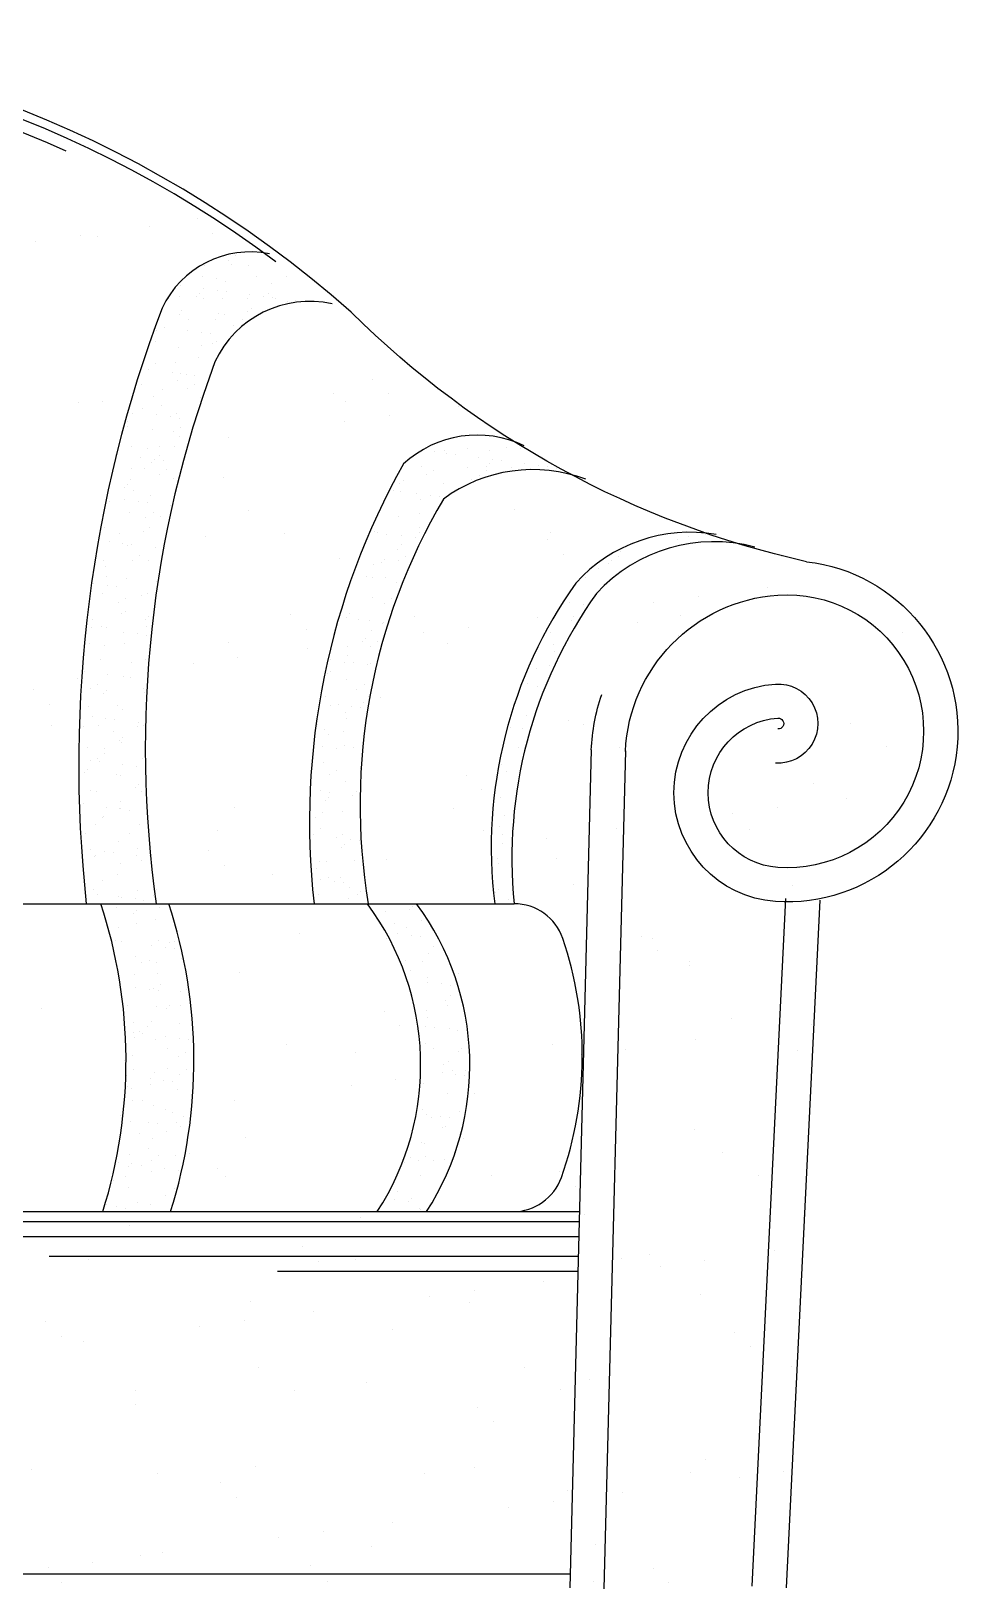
# Model space of a CAD drawing. Header units: inches. Extents: x 11 to 53.5, y 7.4 to 32.2.
# Drawn here: x 18.974 to 19.516, y 12.136 to 13.047 of the extents above; entities that cross this region are included whole.
import ezdxf

# ---------------------------------------------------------------- set-up
doc = ezdxf.new("R2010")
doc.units = ezdxf.units.IN
doc.header["$MEASUREMENT"] = 0
doc.layers.add('02', color=2, linetype='Continuous')
doc.layers.add('1', color=1, linetype='Continuous')

msp = doc.modelspace()

# ---------------------------------------------------------------- linework, layer by layer
at = {"layer": '02'}
for p, q in [((19.32132, 12.6263), (19.30871, 12.13634)), ((19.41487, 12.53988), (19.39525, 12.13783)), ((18.60722, 12.35106), (19.29438, 12.35106)), ((18.83063, 12.34236), (19.29401, 12.34236)), ((18.9844, 12.33076), (19.29371, 12.33076)), ((19.11787, 12.32206), (19.29348, 12.32206)), ((18.1589, 12.1452), (19.28893, 12.1452))]:
    msp.add_line(p, q, dxfattribs=at)
for points in [[(19.11695, 12.91213, 0.355471), (18.29586, 12.87899, -0.085847), (18.01159, 12.71482)], [(18.99434, 12.97681, 0.296195), (18.30052, 12.87376, -0.068287), (18.10171, 12.74615, 0.063795), (18.06462, 12.71884, 0.169115), (18.06116, 12.71264, 1.144884)], [(19.11318, 12.91693, 0.344198), (19.05039, 12.8851, 0.117903), (19.00607, 12.53686)], [(19.14974, 12.88758, 0.351364), (19.0813, 12.85367, 0.124781), (19.04698, 12.53686, 17.761766)], [(19.26215, 12.80454, 0.309155), (19.19156, 12.79399, 0.157506), (19.13923, 12.53686)], [(19.29813, 12.78504, 0.254095), (19.21484, 12.77347, 0.175903), (19.17092, 12.53686)], [(19.37433, 12.7528, 0.257159), (19.2923, 12.72438, 0.187954), (19.24487, 12.53686, 14.510386)], [(19.39699, 12.74536, 0.279129), (19.30438, 12.71835, 0.182059), (19.25627, 12.53686, 14.510386)], [(19.32131, 12.62595, -0.382031), (19.4104, 12.71732, -1.070619), (19.4104, 12.55814, -0.934039), (19.4104, 12.64539, -1.070619), (19.4104, 12.63906, -1.070619)]]:
    msp.add_lwpolyline(points, format="xyb", dxfattribs=at)
for centre, radius, start, end in [((18.73619, 12.4451), 0.29314, 342.48065, 18.24063), ((18.77586, 12.4451), 0.29314, 342.48065, 18.24063), ((19.04347, 12.44271), 0.1581, 327.10984, 36.54979), ((19.0722, 12.44271), 0.1581, 327.10984, 36.54979)]:
    msp.add_arc(centre, radius, start, end, dxfattribs=at)
at = {"layer": '1'}
for p, q in [((19.04317, 12.93308), (19.04317, 12.93308)), ((19.07094, 12.93745), (19.07094, 12.93745)), ((18.97649, 12.9243), (18.97649, 12.9243)), ((19.00252, 12.92773), (19.00252, 12.92773)), ((19.01257, 12.92674), (19.01257, 12.92674)), ((19.08016, 12.92901), (19.08016, 12.92901)), ((19.09359, 12.91575), (19.09359, 12.91575)), ((19.07519, 12.90975), (19.07519, 12.90975)), ((19.08938, 12.91306), (19.08938, 12.91306)), ((19.09104, 12.91048), (19.09104, 12.91048)), ((19.10077, 12.90987), (19.10077, 12.90987)), ((19.06115, 12.89844), (19.06115, 12.89844)), ((19.07419, 12.90339), (19.07419, 12.90339)), ((19.07473, 12.89665), (19.07473, 12.89665)), ((19.08234, 12.90251), (19.08234, 12.90251)), ((19.08286, 12.89558), (19.08286, 12.89558)), ((19.08725, 12.90049), (19.08725, 12.90049)), ((19.10534, 12.90334), (19.10534, 12.90334)), ((19.11426, 12.89952), (19.11426, 12.89952)), ((19.12295, 12.90339), (19.12295, 12.90339)), ((19.05437, 12.89077), (19.05437, 12.89077)), ((19.06051, 12.89207), (19.06051, 12.89207)), ((19.07055, 12.8917), (19.07055, 12.8917)), ((19.07239, 12.89339), (19.07239, 12.89339)), ((19.07456, 12.89048), (19.07456, 12.89048)), ((19.08552, 12.89071), (19.08552, 12.89071)), ((19.08807, 12.89489), (19.08807, 12.89489)), ((19.10014, 12.8906), (19.10014, 12.8906)), ((19.10165, 12.89311), (19.10165, 12.89311)), ((19.10978, 12.89204), (19.10978, 12.89204)), ((19.1124, 12.89373), (19.1124, 12.89373)), ((19.11498, 12.89135), (19.11498, 12.89135)), ((19.11666, 12.89065), (19.11666, 12.89065)), ((19.12366, 12.88915), (19.12366, 12.88915)), ((19.12857, 12.88956), (19.12857, 12.88956)), ((19.06044, 12.88156), (19.06044, 12.88156)), ((19.06185, 12.88373), (19.06185, 12.88373)), ((19.06612, 12.87835), (19.06612, 12.87835)), ((19.0816, 12.87863), (19.0816, 12.87863)), ((19.08315, 12.88214), (19.08315, 12.88214)), ((19.08662, 12.88122), (19.08662, 12.88122)), ((19.09726, 12.87829), (19.09726, 12.87829)), ((19.10061, 12.88292), (19.10061, 12.88292)), ((19.10245, 12.88461), (19.10245, 12.88461)), ((19.04692, 12.87218), (19.04692, 12.87218)), ((19.05193, 12.87376), (19.05193, 12.87376)), ((19.06551, 12.87197), (19.06551, 12.87197)), ((19.07364, 12.8709), (19.07364, 12.8709)), ((19.07885, 12.87022), (19.07885, 12.87022)), ((19.09191, 12.87495), (19.09191, 12.87495)), ((19.0463, 12.86572), (19.0463, 12.86572)), ((19.05981, 12.86229), (19.05981, 12.86229)), ((19.07322, 12.86298), (19.07322, 12.86298)), ((19.08011, 12.86414), (19.08011, 12.86414)), ((19.08195, 12.86583), (19.08195, 12.86583)), ((19.04629, 12.85291), (19.04629, 12.85291)), ((19.05804, 12.85331), (19.05804, 12.85331)), ((19.07141, 12.85617), (19.07141, 12.85617)), ((19.03822, 12.84068), (19.03822, 12.84068)), ((19.04271, 12.84908), (19.04271, 12.84908)), ((19.05629, 12.84729), (19.05629, 12.84729)), ((19.05918, 12.84302), (19.05918, 12.84302)), ((19.06146, 12.84705), (19.06146, 12.84705)), ((19.06442, 12.84622), (19.06442, 12.84622)), ((19.06963, 12.84554), (19.06963, 12.84554)), ((19.17343, 12.84355), (19.17343, 12.84355)), ((19.04566, 12.83365), (19.04566, 12.83365)), ((19.05091, 12.83739), (19.05091, 12.83739)), ((19.06515, 12.83794), (19.06515, 12.83794)), ((19.06936, 12.84063), (19.06936, 12.84063)), ((19.07267, 12.83267), (19.07267, 12.83267)), ((19.15076, 12.83526), (19.15076, 12.83526)), ((19.18264, 12.8351), (19.18264, 12.8351)), ((19.00179, 12.82999), (19.00179, 12.82999)), ((19.01572, 12.8304), (19.01572, 12.8304)), ((19.03297, 12.82363), (19.03297, 12.82363)), ((19.03912, 12.82658), (19.03912, 12.82658)), ((19.04707, 12.82262), (19.04707, 12.82262)), ((19.04997, 12.82827), (19.04997, 12.82827)), ((19.05855, 12.82375), (19.05855, 12.82375)), ((19.1575, 12.83028), (19.1575, 12.83028)), ((19.22386, 12.82741), (19.22386, 12.82741)), ((19.03015, 12.81564), (19.03015, 12.81564)), ((19.03042, 12.81861), (19.03042, 12.81861)), ((19.04503, 12.81438), (19.04503, 12.81438)), ((19.0552, 12.82155), (19.0552, 12.82155)), ((19.06041, 12.82086), (19.06041, 12.82086)), ((19.06129, 12.81559), (19.06129, 12.81559)), ((19.15718, 12.81864), (19.15718, 12.81864)), ((19.18321, 12.82206), (19.18321, 12.82206)), ((19.03234, 12.80436), (19.03234, 12.80436)), ((19.04862, 12.80434), (19.04862, 12.80434)), ((19.05707, 12.8129), (19.05707, 12.8129)), ((19.05792, 12.80449), (19.05792, 12.80449)), ((19.06048, 12.80983), (19.06048, 12.80983)), ((19.08927, 12.80969), (19.08927, 12.80969)), ((19.02312, 12.79966), (19.02312, 12.79966)), ((19.03785, 12.79794), (19.03785, 12.79794)), ((19.04189, 12.80323), (19.04189, 12.80323)), ((19.0444, 12.79511), (19.0444, 12.79511)), ((19.04598, 12.79687), (19.04598, 12.79687)), ((19.04868, 12.79902), (19.04868, 12.79902)), ((19.05119, 12.79618), (19.05119, 12.79618)), ((19.20992, 12.80148), (19.20992, 12.80148)), ((19.21546, 12.80212), (19.21546, 12.80212)), ((19.21671, 12.80028), (19.21671, 12.80028)), ((19.22191, 12.7996), (19.22191, 12.7996)), ((19.22874, 12.80289), (19.22874, 12.80289)), ((19.2355, 12.79781), (19.2355, 12.79781)), ((19.24163, 12.80178), (19.24163, 12.80178)), ((19.24363, 12.79674), (19.24363, 12.79674)), ((19.24883, 12.79605), (19.24883, 12.79605)), ((19.25178, 12.80351), (19.25178, 12.80351)), ((19.25988, 12.80283), (19.25988, 12.80283)), ((19.02207, 12.7906), (19.02207, 12.7906)), ((19.03234, 12.79122), (19.03234, 12.79122)), ((19.03998, 12.79105), (19.03998, 12.79105)), ((19.04899, 12.78786), (19.04899, 12.78786)), ((19.05321, 12.79054), (19.05321, 12.79054)), ((19.20193, 12.79274), (19.20193, 12.79274)), ((19.2047, 12.78758), (19.2047, 12.78758)), ((19.20892, 12.79026), (19.20892, 12.79026)), ((19.22894, 12.79177), (19.22894, 12.79177)), ((19.23584, 12.78752), (19.23584, 12.78752)), ((19.23998, 12.7927), (19.23998, 12.7927)), ((19.24006, 12.79021), (19.24006, 12.79021)), ((19.24183, 12.79439), (19.24183, 12.79439)), ((19.25452, 12.79189), (19.25452, 12.79189)), ((19.26241, 12.79427), (19.26241, 12.79427)), ((19.27054, 12.7932), (19.27054, 12.7932)), ((19.27575, 12.79251), (19.27575, 12.79251)), ((19.2807, 12.79156), (19.2807, 12.79156)), ((19.02819, 12.78024), (19.02819, 12.78024)), ((19.03003, 12.78193), (19.03003, 12.78193)), ((19.03171, 12.78509), (19.03171, 12.78509)), ((19.03381, 12.77819), (19.03381, 12.77819)), ((19.05729, 12.78522), (19.05729, 12.78522)), ((19.0863, 12.7858), (19.0863, 12.7858)), ((19.18578, 12.77846), (19.18578, 12.77846)), ((19.18924, 12.78273), (19.18924, 12.78273)), ((19.18952, 12.7779), (19.18952, 12.7779)), ((19.19127, 12.78438), (19.19127, 12.78438)), ((19.21483, 12.78285), (19.21483, 12.78285)), ((19.22066, 12.77785), (19.22066, 12.77785)), ((19.23128, 12.78473), (19.23128, 12.78473)), ((19.01949, 12.77227), (19.01949, 12.77227)), ((19.02863, 12.77326), (19.02863, 12.77326)), ((19.03676, 12.77219), (19.03676, 12.77219)), ((19.04197, 12.77151), (19.04197, 12.77151)), ((19.04377, 12.77584), (19.04377, 12.77584)), ((19.05555, 12.76972), (19.05555, 12.76972)), ((19.19936, 12.77668), (19.19936, 12.77668)), ((19.2013, 12.77347), (19.2013, 12.77347)), ((19.20749, 12.77561), (19.20749, 12.77561)), ((19.21269, 12.77492), (19.21269, 12.77492)), ((19.03108, 12.76583), (19.03108, 12.76583)), ((19.04092, 12.76282), (19.04092, 12.76282)), ((19.04513, 12.7655), (19.04513, 12.7655)), ((19.04955, 12.76349), (19.04955, 12.76349)), ((19.10089, 12.76686), (19.10089, 12.76686)), ((19.18861, 12.76346), (19.18861, 12.76346)), ((19.20084, 12.76522), (19.20084, 12.76522)), ((19.2566, 12.76715), (19.2566, 12.76715)), ((19.01697, 12.75691), (19.01697, 12.75691)), ((19.02574, 12.75315), (19.02574, 12.75315)), ((19.03959, 12.75437), (19.03959, 12.75437)), ((19.04314, 12.75657), (19.04314, 12.75657)), ((19.07584, 12.75136), (19.07584, 12.75136)), ((19.12198, 12.75343), (19.12198, 12.75343)), ((19.1745, 12.75454), (19.1745, 12.75454)), ((19.17656, 12.75379), (19.17656, 12.75379)), ((19.18144, 12.75286), (19.18144, 12.75286)), ((19.19014, 12.752), (19.19014, 12.752)), ((19.19827, 12.75093), (19.19827, 12.75093)), ((19.20067, 12.7542), (19.20067, 12.7542)), ((19.20083, 12.75682), (19.20083, 12.75682)), ((19.27591, 12.74964), (19.27591, 12.74964)), ((19.27769, 12.75371), (19.27769, 12.75371)), ((19.35153, 12.74962), (19.35153, 12.74962)), ((19.35821, 12.75184), (19.35821, 12.75184)), ((19.36829, 12.75252), (19.36829, 12.75252)), ((19.01941, 12.74858), (19.01941, 12.74858)), ((19.02754, 12.74751), (19.02754, 12.74751)), ((19.03045, 12.74656), (19.03045, 12.74656)), ((19.03275, 12.74683), (19.03275, 12.74683)), ((19.03706, 12.74046), (19.03706, 12.74046)), ((19.04633, 12.74504), (19.04633, 12.74504)), ((19.18798, 12.74419), (19.18798, 12.74419)), ((19.19029, 12.74716), (19.19029, 12.74716)), ((19.28512, 12.74119), (19.28512, 12.74119)), ((19.31851, 12.74279), (19.31851, 12.74279)), ((19.01634, 12.73764), (19.01634, 12.73764)), ((19.01726, 12.7339), (19.01726, 12.7339)), ((19.03284, 12.73778), (19.03284, 12.73778)), ((19.04251, 12.7373), (19.04251, 12.7373)), ((19.15391, 12.73892), (19.15391, 12.73892)), ((19.17387, 12.73527), (19.17387, 12.73527)), ((19.17849, 12.73635), (19.17849, 12.73635)), ((19.18034, 12.73804), (19.18034, 12.73804)), ((19.18855, 12.73749), (19.18855, 12.73749)), ((19.19277, 12.74018), (19.19277, 12.74018)), ((19.30582, 12.73278), (19.30582, 12.73278)), ((19.31114, 12.73607), (19.31114, 12.73607)), ((19.31311, 12.73727), (19.31311, 12.73727)), ((19.31733, 12.73995), (19.31733, 12.73995)), ((19.4127, 12.73998), (19.4127, 12.73998)), ((19.01019, 12.72391), (19.01019, 12.72391)), ((19.01766, 12.7281), (19.01766, 12.7281)), ((19.01832, 12.72284), (19.01832, 12.72284)), ((19.02982, 12.72729), (19.02982, 12.72729)), ((19.04732, 12.72512), (19.04732, 12.72512)), ((19.16213, 12.72979), (19.16213, 12.72979)), ((19.16979, 12.72838), (19.16979, 12.72838)), ((19.17337, 12.72782), (19.17337, 12.72782)), ((19.18092, 12.72732), (19.18092, 12.72732)), ((19.18736, 12.72492), (19.18736, 12.72492)), ((19.29793, 12.7276), (19.29793, 12.7276)), ((19.01571, 12.71837), (19.01571, 12.71837)), ((19.02353, 12.72215), (19.02353, 12.72215)), ((19.02898, 12.71542), (19.02898, 12.71542)), ((19.03862, 12.71715), (19.03862, 12.71715)), ((19.04188, 12.71804), (19.04188, 12.71804)), ((19.158, 12.71757), (19.158, 12.71757)), ((19.17324, 12.716), (19.17324, 12.716)), ((19.18469, 12.71514), (19.18469, 12.71514)), ((19.28859, 12.71315), (19.28859, 12.71315)), ((19.3639, 12.71639), (19.3639, 12.71639)), ((19.40455, 12.72174), (19.40455, 12.72174)), ((19.02477, 12.71274), (19.02477, 12.71274)), ((19.02682, 12.70634), (19.02682, 12.70634)), ((19.02919, 12.70802), (19.02919, 12.70802)), ((19.04218, 12.70479), (19.04218, 12.70479)), ((19.1256, 12.70575), (19.1256, 12.70575)), ((19.15812, 12.70443), (19.15812, 12.70443)), ((19.15972, 12.70663), (19.15972, 12.70663)), ((19.18047, 12.71245), (19.18047, 12.71245)), ((19.19788, 12.70507), (19.19788, 12.70507)), ((19.29107, 12.70459), (19.29107, 12.70459)), ((19.29672, 12.71208), (19.29672, 12.71208)), ((19.33787, 12.71297), (19.33787, 12.71297)), ((19.35359, 12.70536), (19.35359, 12.70536)), ((19.0091, 12.69816), (19.0091, 12.69816)), ((19.00958, 12.70306), (19.00958, 12.70306)), ((19.01508, 12.6991), (19.01508, 12.6991)), ((19.01812, 12.69837), (19.01812, 12.69837)), ((19.02789, 12.69568), (19.02789, 12.69568)), ((19.04073, 12.70301), (19.04073, 12.70301)), ((19.04125, 12.69877), (19.04125, 12.69877)), ((19.13482, 12.69731), (19.13482, 12.69731)), ((19.16529, 12.70278), (19.16529, 12.70278)), ((19.1717, 12.70264), (19.1717, 12.70264)), ((19.17261, 12.69673), (19.17261, 12.69673)), ((19.17936, 12.70082), (19.17936, 12.70082)), ((19.17983, 12.70157), (19.17983, 12.70157)), ((19.20328, 12.69525), (19.20328, 12.69525)), ((19.22931, 12.69867), (19.22931, 12.69867)), ((19.26996, 12.70402), (19.26996, 12.70402)), ((19.27755, 12.69522), (19.27755, 12.69522)), ((19.28986, 12.70255), (19.28986, 12.70255)), ((19.32862, 12.70133), (19.32862, 12.70133)), ((19.48328, 12.69538), (19.48328, 12.69538)), ((19.00817, 12.68925), (19.00817, 12.68925)), ((19.01669, 12.68769), (19.01669, 12.68769)), ((19.02856, 12.68875), (19.02856, 12.68875)), ((19.03602, 12.69461), (19.03602, 12.69461)), ((19.04122, 12.69393), (19.04122, 12.69393)), ((19.08945, 12.68946), (19.08945, 12.68946)), ((19.13537, 12.68631), (19.13537, 12.68631)), ((19.15909, 12.68736), (19.15909, 12.68736)), ((19.16756, 12.69001), (19.16756, 12.69001)), ((19.1694, 12.6917), (19.1694, 12.6917)), ((19.1724, 12.68741), (19.1724, 12.68741)), ((19.17661, 12.6901), (19.17661, 12.6901)), ((19.21736, 12.68885), (19.21736, 12.68885)), ((19.27937, 12.68847), (19.27937, 12.68847)), ((19.3524, 12.69371), (19.3524, 12.69371)), ((19.01445, 12.67983), (19.01445, 12.67983)), ((19.03265, 12.67797), (19.03265, 12.67797)), ((19.04062, 12.6795), (19.04062, 12.6795)), ((19.06869, 12.67753), (19.06869, 12.67753)), ((19.09472, 12.68095), (19.09472, 12.68095)), ((19.1489, 12.67975), (19.1489, 12.67975)), ((19.15722, 12.67774), (19.15722, 12.67774)), ((19.15886, 12.68204), (19.15886, 12.68204)), ((19.16248, 12.67797), (19.16248, 12.67797)), ((19.17061, 12.67689), (19.17061, 12.67689)), ((19.17198, 12.67747), (19.17198, 12.67747)), ((19.28008, 12.68415), (19.28008, 12.68415)), ((19.00078, 12.66859), (19.00078, 12.66859)), ((19.00509, 12.67279), (19.00509, 12.67279)), ((19.01867, 12.67101), (19.01867, 12.67101)), ((19.02793, 12.66949), (19.02793, 12.66949)), ((19.032, 12.66925), (19.032, 12.66925)), ((19.14707, 12.67123), (19.14707, 12.67123)), ((19.14891, 12.67292), (19.14891, 12.67292)), ((19.15846, 12.66809), (19.15846, 12.66809)), ((19.26954, 12.67449), (19.26954, 12.67449)), ((19.27692, 12.67595), (19.27692, 12.67595)), ((18.9753, 12.66187), (18.9753, 12.66187)), ((19.00861, 12.66265), (19.00861, 12.66265)), ((19.01283, 12.66534), (19.01283, 12.66534)), ((19.01589, 12.66), (19.01589, 12.66)), ((19.01773, 12.66169), (19.01773, 12.66169)), ((19.03975, 12.6626), (19.03975, 12.6626)), ((19.03999, 12.66023), (19.03999, 12.66023)), ((19.16432, 12.66237), (19.16432, 12.66237)), ((19.16854, 12.66506), (19.16854, 12.66506)), ((19.26423, 12.66593), (19.26423, 12.66593)), ((19.27015, 12.66379), (19.27015, 12.66379)), ((18.98451, 12.65343), (18.98451, 12.65343)), ((19.00719, 12.65203), (19.00719, 12.65203)), ((19.02457, 12.65293), (19.02457, 12.65293)), ((19.0273, 12.65022), (19.0273, 12.65022)), ((19.14577, 12.65807), (19.14577, 12.65807)), ((19.14914, 12.6527), (19.14914, 12.6527)), ((19.15326, 12.65329), (19.15326, 12.65329)), ((19.16139, 12.65222), (19.16139, 12.65222)), ((19.16659, 12.65153), (19.16659, 12.65153)), ((19.16843, 12.65448), (19.16843, 12.65448)), ((19.17135, 12.6582), (19.17135, 12.6582)), ((19.17832, 12.65745), (19.17832, 12.65745)), ((19.37839, 12.65573), (19.37839, 12.65573)), ((18.98557, 12.64137), (18.98557, 12.64137)), ((19.00475, 12.6403), (19.00475, 12.6403)), ((19.00945, 12.64633), (19.00945, 12.64633)), ((19.01319, 12.6413), (19.01319, 12.6413)), ((19.01758, 12.64526), (19.01758, 12.64526)), ((19.02278, 12.64457), (19.02278, 12.64457)), ((19.03637, 12.64279), (19.03637, 12.64279)), ((19.03936, 12.64096), (19.03936, 12.64096)), ((19.14127, 12.64166), (19.14127, 12.64166)), ((19.15783, 12.64882), (19.15783, 12.64882)), ((19.15847, 12.64536), (19.15847, 12.64536)), ((19.2636, 12.64666), (19.2636, 12.64666)), ((19.28794, 12.64425), (19.28794, 12.64425)), ((19.29698, 12.64194), (19.29698, 12.64194)), ((19.45269, 12.64222), (19.45269, 12.64222)), ((19.02202, 12.63771), (19.02202, 12.63771)), ((19.02545, 12.63244), (19.02545, 12.63244)), ((19.0273, 12.63413), (19.0273, 12.63413)), ((19.03589, 12.64024), (19.03589, 12.64024)), ((19.14514, 12.63881), (19.14514, 12.63881)), ((19.14793, 12.6357), (19.14793, 12.6357)), ((19.15624, 12.63733), (19.15624, 12.63733)), ((19.25388, 12.63985), (19.25388, 12.63985)), ((19.26093, 12.63911), (19.26093, 12.63911)), ((19.00665, 12.62794), (19.00665, 12.62794)), ((19.0165, 12.62788), (19.0165, 12.62788)), ((19.01675, 12.62447), (19.01675, 12.62447)), ((19.02667, 12.63095), (19.02667, 12.63095)), ((19.14404, 12.62861), (19.14404, 12.62861)), ((19.15217, 12.62754), (19.15217, 12.62754)), ((19.1572, 12.62955), (19.1572, 12.62955)), ((19.16236, 12.62822), (19.16236, 12.62822)), ((19.25861, 12.62815), (19.25861, 12.62815)), ((19.30133, 12.62681), (19.28872, 12.13686)), ((19.31807, 12.62851), (19.31807, 12.62851)), ((19.47377, 12.62879), (19.47377, 12.62879)), ((19.00496, 12.61366), (19.00496, 12.61366)), ((19.0068, 12.61535), (19.0068, 12.61535)), ((19.00836, 12.62058), (19.00836, 12.62058)), ((19.01256, 12.62203), (19.01256, 12.62203)), ((19.01357, 12.6199), (19.01357, 12.6199)), ((19.02715, 12.61811), (19.02715, 12.61811)), ((19.03528, 12.61704), (19.03528, 12.61704)), ((19.03873, 12.6217), (19.03873, 12.6217)), ((19.04048, 12.61635), (19.04048, 12.61635)), ((19.14451, 12.61954), (19.14451, 12.61954)), ((19.15238, 12.61497), (19.15238, 12.61497)), ((19.1662, 12.61612), (19.1662, 12.61612)), ((19.24885, 12.61848), (19.24885, 12.61848)), ((19.25171, 12.61443), (19.25171, 12.61443)), ((19.0236, 12.61251), (19.0236, 12.61251)), ((19.02604, 12.61168), (19.02604, 12.61168)), ((19.03502, 12.60488), (19.03502, 12.60488)), ((19.03686, 12.60657), (19.03686, 12.60657)), ((19.14817, 12.61229), (19.14817, 12.61229)), ((19.1575, 12.60814), (19.1575, 12.60814)), ((19.22808, 12.61185), (19.22808, 12.61185)), ((19.4311, 12.60743), (19.4311, 12.60743)), ((19.00435, 12.59522), (19.00435, 12.59522)), ((19.00842, 12.60284), (19.00842, 12.60284)), ((19.01193, 12.60276), (19.01193, 12.60276)), ((19.02632, 12.59691), (19.02632, 12.59691)), ((19.0381, 12.60243), (19.0381, 12.60243)), ((19.14295, 12.60286), (19.14295, 12.60286)), ((19.1457, 12.59734), (19.1457, 12.59734)), ((19.14754, 12.59902), (19.14754, 12.59902)), ((19.14815, 12.60218), (19.14815, 12.60218)), ((19.16174, 12.60039), (19.16174, 12.60039)), ((19.16413, 12.60256), (19.16413, 12.60256)), ((19.2373, 12.6034), (19.2373, 12.6034)), ((19.24822, 12.59921), (19.24822, 12.59921)), ((19.25755, 12.60239), (19.25755, 12.60239)), ((19.45065, 12.59836), (19.45065, 12.59836)), ((19.48643, 12.59904), (19.48643, 12.59904)), ((19.01553, 12.58747), (19.01553, 12.58747)), ((19.01637, 12.58779), (19.01637, 12.58779)), ((19.01793, 12.59343), (19.01793, 12.59343)), ((19.02541, 12.59241), (19.02541, 12.59241)), ((19.02606, 12.59236), (19.02606, 12.59236)), ((19.03126, 12.59167), (19.03126, 12.59167)), ((19.0926, 12.59312), (19.0926, 12.59312)), ((19.14009, 12.58725), (19.14009, 12.58725)), ((19.14431, 12.58993), (19.14431, 12.58993)), ((19.15594, 12.59102), (19.15594, 12.59102)), ((19.22051, 12.5925), (19.22051, 12.5925)), ((19.25062, 12.58869), (19.25062, 12.58869)), ((19.25582, 12.588), (19.25582, 12.588)), ((19.38397, 12.58958), (19.38397, 12.58958)), ((19.41, 12.593), (19.41, 12.593)), ((19.00582, 12.57813), (19.00582, 12.57813)), ((19.0113, 12.58349), (19.0113, 12.58349)), ((19.03149, 12.57775), (19.03149, 12.57775)), ((19.03747, 12.58316), (19.03747, 12.58316)), ((19.08256, 12.57958), (19.08256, 12.57958)), ((19.13893, 12.5775), (19.13893, 12.5775)), ((19.14325, 12.581), (19.14325, 12.581)), ((19.15605, 12.57752), (19.15605, 12.57752)), ((19.23826, 12.57987), (19.23826, 12.57987)), ((19.24768, 12.58181), (19.24768, 12.58181)), ((19.24948, 12.57735), (19.24948, 12.57735)), ((19.31606, 12.58064), (19.31606, 12.58064)), ((19.39397, 12.58015), (19.39397, 12.58015)), ((19.00871, 12.56875), (19.00871, 12.56875)), ((19.01684, 12.56768), (19.01684, 12.56768)), ((19.02478, 12.57314), (19.02478, 12.57314)), ((19.03588, 12.56935), (19.03588, 12.56935)), ((19.07778, 12.56796), (19.07778, 12.56796)), ((19.15252, 12.57571), (19.15252, 12.57571)), ((19.15526, 12.56978), (19.15526, 12.56978)), ((19.15711, 12.57147), (19.15711, 12.57147)), ((19.16065, 12.57464), (19.16065, 12.57464)), ((19.16585, 12.57396), (19.16585, 12.57396)), ((19.24938, 12.57186), (19.24938, 12.57186)), ((19.27541, 12.57528), (19.27541, 12.57528)), ((19.01067, 12.56422), (19.01067, 12.56422)), ((19.01167, 12.56512), (19.01167, 12.56512)), ((19.02204, 12.567), (19.02204, 12.567)), ((19.02593, 12.56023), (19.02593, 12.56023)), ((19.03563, 12.56521), (19.03563, 12.56521)), ((19.03859, 12.56238), (19.03859, 12.56238)), ((19.04281, 12.56506), (19.04281, 12.56506)), ((19.08699, 12.55952), (19.08699, 12.55952)), ((19.14262, 12.56173), (19.14262, 12.56173)), ((19.14656, 12.56181), (19.14656, 12.56181)), ((19.16316, 12.56215), (19.16316, 12.56215)), ((19.16737, 12.56484), (19.16737, 12.56484)), ((19.18147, 12.56292), (19.18147, 12.56292)), ((19.2466, 12.56332), (19.2466, 12.56332)), ((19.24696, 12.56067), (19.24696, 12.56067)), ((19.2808, 12.56354), (19.2808, 12.56354)), ((19.01539, 12.55057), (19.01539, 12.55057)), ((19.02415, 12.55388), (19.02415, 12.55388)), ((19.11479, 12.55414), (19.11479, 12.55414)), ((19.14082, 12.55757), (19.14082, 12.55757)), ((19.1433, 12.55103), (19.1433, 12.55103)), ((19.14798, 12.55248), (19.14798, 12.55248)), ((19.15143, 12.54996), (19.15143, 12.54996)), ((19.15468, 12.55248), (19.15468, 12.55248)), ((19.15663, 12.54928), (19.15663, 12.54928)), ((19.01004, 12.54496), (19.01004, 12.54496)), ((19.01282, 12.54232), (19.01282, 12.54232)), ((19.02517, 12.54137), (19.02517, 12.54137)), ((19.02641, 12.54053), (19.02641, 12.54053)), ((19.03621, 12.54462), (19.03621, 12.54462)), ((19.04545, 12.5418), (19.04545, 12.5418)), ((19.04688, 12.5452), (19.04688, 12.5452)), ((19.14199, 12.54247), (19.14199, 12.54247)), ((19.16021, 12.54624), (19.16021, 12.54624)), ((19.16483, 12.54222), (19.16483, 12.54222)), ((19.16667, 12.54391), (19.16667, 12.54391)), ((19.24545, 12.54345), (19.24545, 12.54345)), ((19.24729, 12.54514), (19.24729, 12.54514)), ((19.29109, 12.54791), (19.29109, 12.54791)), ((19.41899, 12.54729), (19.41899, 12.54729)), ((18.1916, 12.53686), (19.25624, 12.53686)), ((18.98021, 12.53642), (18.98021, 12.53642)), ((19.00623, 12.53985), (19.00623, 12.53985)), ((19.02352, 12.53461), (19.02352, 12.53461)), ((19.03473, 12.54002), (19.03473, 12.54002)), ((19.0355, 12.53268), (19.0355, 12.53268)), ((19.03974, 12.53878), (19.03974, 12.53878)), ((19.04911, 12.53473), (19.04911, 12.53473)), ((19.15508, 12.53711), (19.15508, 12.53711)), ((19.1593, 12.5398), (19.1593, 12.5398)), ((19.18106, 12.53224), (19.18106, 12.53224)), ((19.19489, 12.53344), (19.19489, 12.53344)), ((19.19673, 12.53513), (19.19673, 12.53513)), ((19.25097, 12.53686), (19.25097, 12.53686)), ((19.25272, 12.53963), (19.25272, 12.53963)), ((19.43485, 12.53891), (19.41522, 12.13686)), ((19.02495, 12.52301), (19.02495, 12.52301)), ((19.03365, 12.53099), (19.03365, 12.53099)), ((19.03558, 12.52535), (19.03558, 12.52535)), ((19.04647, 12.52761), (19.04647, 12.52761)), ((19.18619, 12.52547), (19.18619, 12.52547)), ((19.19311, 12.52299), (19.19311, 12.52299)), ((19.20218, 12.52732), (19.20218, 12.52732)), ((19.02289, 12.51534), (19.02289, 12.51534)), ((19.02665, 12.51498), (19.02665, 12.51498)), ((19.04848, 12.51546), (19.04848, 12.51546)), ((19.05501, 12.51424), (19.05501, 12.51424)), ((19.0578, 12.51492), (19.0578, 12.51492)), ((19.13049, 12.51966), (19.13049, 12.51966)), ((19.18166, 12.51645), (19.18166, 12.51645)), ((19.18791, 12.51927), (19.18791, 12.51927)), ((19.19604, 12.5182), (19.19604, 12.5182)), ((19.20125, 12.51751), (19.20125, 12.51751)), ((19.33056, 12.51794), (19.33056, 12.51794)), ((19.33736, 12.51673), (19.33736, 12.51673)), ((19.03495, 12.50609), (19.03495, 12.50609)), ((19.0441, 12.51231), (19.0441, 12.51231)), ((19.05223, 12.51124), (19.05223, 12.51124)), ((19.05744, 12.51055), (19.05744, 12.51055)), ((19.06196, 12.50511), (19.06196, 12.50511)), ((19.19248, 12.50372), (19.19248, 12.50372)), ((19.2063, 12.50757), (19.2063, 12.50757)), ((19.20929, 12.51195), (19.20929, 12.51195)), ((19.33978, 12.5095), (19.33978, 12.5095)), ((19.03452, 12.49546), (19.03452, 12.49546)), ((19.0384, 12.50257), (19.0384, 12.50257)), ((19.04322, 12.50343), (19.04322, 12.50343)), ((19.04703, 12.50274), (19.04703, 12.50274)), ((19.04785, 12.49619), (19.04785, 12.49619)), ((19.09575, 12.49678), (19.09575, 12.49678)), ((19.19576, 12.49791), (19.19576, 12.49791)), ((19.20274, 12.50302), (19.20274, 12.50302)), ((19.22365, 12.49616), (19.22365, 12.49616)), ((19.35845, 12.5033), (19.35845, 12.5033)), ((19.3587, 12.50103), (19.3587, 12.50103)), ((19.03488, 12.48763), (19.03488, 12.48763)), ((19.04301, 12.48656), (19.04301, 12.48656)), ((19.0455, 12.4872), (19.0455, 12.4872)), ((19.04822, 12.48588), (19.04822, 12.48588)), ((19.04972, 12.48988), (19.04972, 12.48988)), ((19.06133, 12.48584), (19.06133, 12.48584)), ((19.06458, 12.48668), (19.06458, 12.48668)), ((19.20538, 12.49383), (19.20538, 12.49383)), ((19.20561, 12.49105), (19.20561, 12.49105)), ((19.21374, 12.48998), (19.21374, 12.48998)), ((19.21894, 12.48929), (19.21894, 12.48929)), ((19.03032, 12.47752), (19.03032, 12.47752)), ((19.04722, 12.47693), (19.04722, 12.47693)), ((19.05463, 12.47756), (19.05463, 12.47756)), ((19.06146, 12.47747), (19.06146, 12.47747)), ((19.21586, 12.48002), (19.21586, 12.48002)), ((19.21717, 12.47719), (19.21717, 12.47719)), ((19.21886, 12.48348), (19.21886, 12.48348)), ((18.98019, 12.47578), (18.98019, 12.47578)), ((19.03369, 12.46755), (19.03369, 12.46755)), ((19.04408, 12.4679), (19.04408, 12.4679)), ((19.05278, 12.47587), (19.05278, 12.47587)), ((19.18026, 12.47406), (19.18026, 12.47406)), ((19.20475, 12.47456), (19.20475, 12.47456)), ((19.20532, 12.47035), (19.20532, 12.47035)), ((19.38328, 12.46964), (19.38328, 12.46964)), ((19.03379, 12.46188), (19.03379, 12.46188)), ((19.03413, 12.45878), (19.03413, 12.45878)), ((19.03743, 12.46216), (19.03743, 12.46216)), ((19.039, 12.4612), (19.039, 12.4612)), ((19.04164, 12.46484), (19.04164, 12.46484)), ((19.05258, 12.45941), (19.05258, 12.45941)), ((19.0607, 12.46658), (19.0607, 12.46658)), ((19.06071, 12.45834), (19.06071, 12.45834)), ((19.18947, 12.46561), (19.18947, 12.46561)), ((19.20452, 12.4653), (19.20452, 12.4653)), ((19.20972, 12.46461), (19.20972, 12.46461)), ((19.21823, 12.46421), (19.21823, 12.46421)), ((19.22331, 12.46282), (19.22331, 12.46282)), ((19.22849, 12.4645), (19.22849, 12.4645)), ((19.43007, 12.46619), (19.43007, 12.46619)), ((19.04659, 12.45766), (19.04659, 12.45766)), ((19.05339, 12.45243), (19.05339, 12.45243)), ((19.06419, 12.45), (19.06419, 12.45)), ((19.06592, 12.45765), (19.06592, 12.45765)), ((19.12294, 12.45438), (19.12294, 12.45438)), ((19.16336, 12.4499), (19.16336, 12.4499)), ((19.20412, 12.45529), (19.20412, 12.45529)), ((19.20909, 12.45214), (19.20909, 12.45214)), ((19.22359, 12.45077), (19.22359, 12.45077)), ((19.22543, 12.45246), (19.22543, 12.45246)), ((19.27865, 12.45466), (19.27865, 12.45466)), ((19.32151, 12.4519), (19.32151, 12.4519)), ((19.36216, 12.45725), (19.36216, 12.45725)), ((19.42214, 12.45095), (19.42214, 12.45095)), ((19.02832, 12.44503), (19.02832, 12.44503)), ((19.03306, 12.44828), (19.03306, 12.44828)), ((19.05365, 12.44034), (19.05365, 12.44034)), ((19.06007, 12.44731), (19.06007, 12.44731)), ((19.21489, 12.4428), (19.21489, 12.4428)), ((19.2176, 12.44494), (19.2176, 12.44494)), ((19.29548, 12.44847), (19.29548, 12.44847)), ((19.02935, 12.43711), (19.02935, 12.43711)), ((19.02978, 12.43652), (19.02978, 12.43652)), ((19.03357, 12.4398), (19.03357, 12.4398)), ((19.04336, 12.43473), (19.04336, 12.43473)), ((19.04369, 12.43122), (19.04369, 12.43122)), ((19.04596, 12.43839), (19.04596, 12.43839)), ((19.05149, 12.43366), (19.05149, 12.43366)), ((19.0567, 12.43298), (19.0567, 12.43298)), ((19.06049, 12.43706), (19.06049, 12.43706)), ((19.06471, 12.43974), (19.06471, 12.43974)), ((19.18692, 12.43418), (19.18692, 12.43418)), ((19.20309, 12.43199), (19.20309, 12.43199)), ((19.21409, 12.43815), (19.21409, 12.43815)), ((19.22042, 12.43946), (19.22042, 12.43946)), ((19.22222, 12.43708), (19.22222, 12.43708)), ((19.22742, 12.43639), (19.22742, 12.43639)), ((19.22757, 12.43953), (19.22757, 12.43953)), ((19.02995, 12.43017), (19.02995, 12.43017)), ((19.03243, 12.42901), (19.03243, 12.42901)), ((19.03917, 12.42173), (19.03917, 12.42173)), ((19.05944, 12.42804), (19.05944, 12.42804)), ((19.09298, 12.42181), (19.09298, 12.42181)), ((19.16089, 12.43075), (19.16089, 12.43075)), ((19.20102, 12.4271), (19.20102, 12.4271)), ((19.21697, 12.42567), (19.21697, 12.42567)), ((19.23297, 12.42575), (19.23297, 12.42575)), ((19.02631, 12.41303), (19.02631, 12.41303)), ((19.03315, 12.42156), (19.03315, 12.42156)), ((19.04533, 12.41912), (19.04533, 12.41912)), ((19.05233, 12.41646), (19.05233, 12.41646)), ((19.05663, 12.4147), (19.05663, 12.4147)), ((19.06321, 12.41278), (19.06321, 12.41278)), ((19.20286, 12.41675), (19.20286, 12.41675)), ((19.20487, 12.41347), (19.20487, 12.41347)), ((19.22445, 12.41524), (19.22445, 12.41524)), ((19.0318, 12.40974), (19.0318, 12.40974)), ((19.04227, 12.40898), (19.04227, 12.40898)), ((19.04748, 12.4083), (19.04748, 12.4083)), ((19.05326, 12.40366), (19.05326, 12.40366)), ((19.05881, 12.40877), (19.05881, 12.40877)), ((19.06106, 12.40651), (19.06106, 12.40651)), ((19.20812, 12.41173), (19.20812, 12.41173)), ((19.213, 12.4124), (19.213, 12.4124)), ((19.2145, 12.40612), (19.2145, 12.40612)), ((19.21634, 12.4064), (19.21634, 12.4064)), ((19.2182, 12.41171), (19.2182, 12.41171)), ((19.36185, 12.40469), (19.36185, 12.40469)), ((19.03723, 12.40235), (19.03723, 12.40235)), ((19.0447, 12.39985), (19.0447, 12.39985)), ((19.0989, 12.40044), (19.0989, 12.40044)), ((19.20223, 12.39748), (19.20223, 12.39748)), ((19.20395, 12.39646), (19.20395, 12.39646)), ((19.22408, 12.40201), (19.22408, 12.40201)), ((19.2268, 12.39982), (19.2268, 12.39982)), ((19.02492, 12.38538), (19.02492, 12.38538)), ((19.03117, 12.39048), (19.03117, 12.39048)), ((19.04272, 12.394), (19.04272, 12.394)), ((19.04434, 12.38698), (19.04434, 12.38698)), ((19.04856, 12.38966), (19.04856, 12.38966)), ((19.05818, 12.3895), (19.05818, 12.3895)), ((19.06633, 12.39096), (19.06633, 12.39096)), ((19.19216, 12.38565), (19.19216, 12.38565)), ((19.19565, 12.38879), (19.19565, 12.38879)), ((19.20005, 12.38669), (19.20005, 12.38669)), ((19.20426, 12.38938), (19.20426, 12.38938)), ((19.20898, 12.38704), (19.20898, 12.38704)), ((19.21571, 12.38713), (19.21571, 12.38713)), ((19.22204, 12.39125), (19.22204, 12.39125)), ((19.37774, 12.39153), (19.37774, 12.39153)), ((19.02916, 12.3773), (19.02916, 12.3773)), ((19.03092, 12.38319), (19.03092, 12.38319)), ((19.03276, 12.38488), (19.03276, 12.38488)), ((19.03826, 12.38362), (19.03826, 12.38362)), ((19.04407, 12.38058), (19.04407, 12.38058)), ((19.05184, 12.38183), (19.05184, 12.38183)), ((19.05997, 12.38076), (19.05997, 12.38076)), ((19.08267, 12.38187), (19.08267, 12.38187)), ((19.08742, 12.37753), (19.08742, 12.37753)), ((19.2016, 12.37822), (19.2016, 12.37822)), ((19.24312, 12.37781), (19.24312, 12.37781)), ((19.28274, 12.38015), (19.28274, 12.38015)), ((19.39883, 12.3781), (19.39883, 12.3781)), ((19.02222, 12.37522), (19.02222, 12.37522)), ((19.03054, 12.37121), (19.03054, 12.37121)), ((19.05755, 12.37024), (19.05755, 12.37024)), ((19.18808, 12.36884), (19.18808, 12.36884)), ((19.29196, 12.37171), (19.29196, 12.37171)), ((19.01785, 12.36119), (19.01785, 12.36119)), ((19.02383, 12.35963), (19.02383, 12.35963)), ((19.02904, 12.35894), (19.02904, 12.35894)), ((19.03626, 12.36193), (19.03626, 12.36193)), ((19.04344, 12.36132), (19.04344, 12.36132)), ((19.05228, 12.36644), (19.05228, 12.36644)), ((19.18643, 12.36411), (19.18643, 12.36411)), ((19.19456, 12.36304), (19.19456, 12.36304)), ((19.19619, 12.36434), (19.19619, 12.36434)), ((19.20097, 12.35895), (19.20097, 12.35895)), ((19.20172, 12.35809), (19.20172, 12.35809)), ((18.15345, 12.35686), (19.29438, 12.35686)), ((19.16651, 12.35356), (19.16651, 12.35356)), ((19.29739, 12.35523), (19.29739, 12.35523)), ((19.42529, 12.35461), (19.42529, 12.35461)), ((19.03147, 12.34869), (19.03147, 12.34869)), ((19.13243, 12.33627), (19.13243, 12.33627)), ((19.33546, 12.33185), (19.33546, 12.33185)), ((19.40826, 12.33386), (19.40826, 12.33386)), ((19.00761, 12.32889), (19.00761, 12.32889)), ((19.14165, 12.32782), (19.14165, 12.32782)), ((19.16332, 12.32917), (19.16332, 12.32917)), ((19.31903, 12.32946), (19.31903, 12.32946)), ((19.34158, 12.32508), (19.34158, 12.32508)), ((19.36761, 12.32851), (19.36761, 12.32851)), ((19.27367, 12.31614), (19.27367, 12.31614)), ((19.10205, 12.30409), (19.10205, 12.30409)), ((19.20699, 12.30736), (19.20699, 12.30736)), ((19.22995, 12.30348), (19.22995, 12.30348)), ((19.23302, 12.31079), (19.23302, 12.31079)), ((19.365, 12.30835), (19.365, 12.30835)), ((19.13908, 12.29842), (19.13908, 12.29842)), ((18.98213, 12.29238), (18.98213, 12.29238)), ((19.0724, 12.28964), (19.0724, 12.28964)), ((19.09843, 12.29307), (19.09843, 12.29307)), ((19.18515, 12.28796), (19.18515, 12.28796)), ((19.38522, 12.28624), (19.38522, 12.28624)), ((18.99134, 12.28394), (18.99134, 12.28394)), ((19.00449, 12.2807), (19.00449, 12.2807)), ((19.39444, 12.2778), (19.39444, 12.2778)), ((19.10671, 12.26576), (19.10671, 12.26576)), ((19.26242, 12.26604), (19.26242, 12.26604)), ((19.30054, 12.25888), (19.30054, 12.25888)), ((19.41813, 12.26632), (19.41813, 12.26632)), ((19.03461, 12.25235), (19.03461, 12.25235)), ((19.1278, 12.25233), (19.1278, 12.25233)), ((19.16966, 12.25722), (19.16966, 12.25722)), ((19.2835, 12.25261), (19.2835, 12.25261)), ((19.03484, 12.24408), (19.03484, 12.24408)), ((19.23491, 12.24236), (19.23491, 12.24236)), ((19.24413, 12.23391), (19.24413, 12.23391)), ((18.97432, 12.20608), (18.97432, 12.20608)), ((19.04799, 12.20369), (19.04799, 12.20369)), ((19.1052, 12.20775), (19.1052, 12.20775)), ((19.2037, 12.20397), (19.2037, 12.20397)), ((19.2331, 12.20714), (19.2331, 12.20714)), ((19.35941, 12.20425), (19.35941, 12.20425)), ((19.36815, 12.21201), (19.36815, 12.21201)), ((19.41371, 12.20512), (19.41371, 12.20512)), ((19.08461, 12.19848), (19.08461, 12.19848)), ((19.28763, 12.19405), (19.28763, 12.19405)), ((19.38768, 12.20169), (19.38768, 12.20169)), ((19.09382, 12.19003), (19.09382, 12.19003)), ((19.27912, 12.1874), (19.27912, 12.1874)), ((19.31977, 12.19275), (19.31977, 12.19275)), ((19.25309, 12.18397), (19.25309, 12.18397)), ((19.14453, 12.16968), (19.14453, 12.16968)), ((19.18518, 12.17503), (19.18518, 12.17503)), ((19.1185, 12.16626), (19.1185, 12.16626)), ((19.17281, 12.16087), (19.17281, 12.16087)), ((19.30369, 12.16254), (19.30369, 12.16254)), ((18.98392, 12.14854), (18.98392, 12.14854)), ((19.00994, 12.15196), (19.00994, 12.15196)), ((19.03776, 12.15601), (19.03776, 12.15601)), ((19.05059, 12.15731), (19.05059, 12.15731)), ((19.13732, 12.15017), (19.13732, 12.15017)), ((18.99139, 12.14027), (18.99139, 12.14027)), ((19.14709, 12.14055), (19.14709, 12.14055)), ((19.3028, 12.14084), (19.3028, 12.14084)), ((19.3374, 12.14845), (19.3374, 12.14845)), ((19.34661, 12.14001), (19.34661, 12.14001))]:
    msp.add_line(p, q, dxfattribs=at)
for points in [[(19.42719, 12.73686, -0.141653), (19.16102, 12.88271, 0.378386), (18.29253, 12.88271, -0.121839), (18.02064, 12.73686)], [(19.42719, 12.73686, -0.977314), (19.40904, 12.53819, -0.934039), (19.40904, 12.66534, -1.070619), (19.40904, 12.61911, 0.034105)], [(19.30133, 12.62681, -0.071399), (19.30739, 12.65912, -1.070619)]]:
    msp.add_lwpolyline(points, format="xyb", dxfattribs=at)
for centre, radius, start, end in [((19.25624, 12.50686), 0.03, 18.94634, 90), ((19.0843, 12.44784), 0.21178, 340.40008, 18.94634), ((19.25555, 12.38686), 0.03, 270, 340.40008)]:
    msp.add_arc(centre, radius, start, end, dxfattribs=at)

doc.saveas('drawing.dxf')
